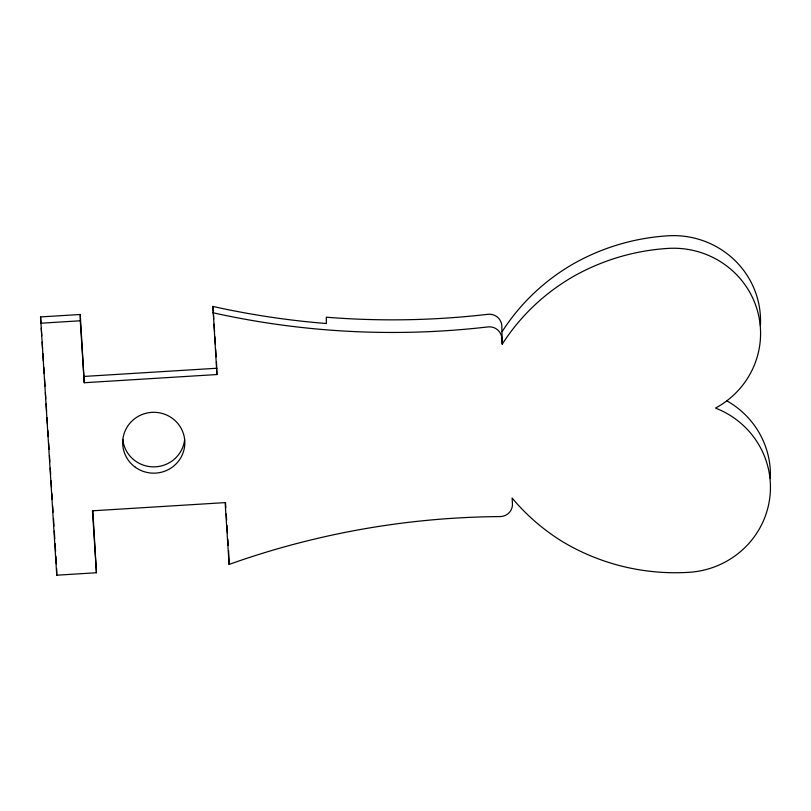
<?xml version="1.0" encoding="UTF-8"?>
<svg xmlns="http://www.w3.org/2000/svg" width="811" height="811" viewBox="0 0 811 811"><rect width="100%" height="100%" fill="white"/><g stroke="black" fill="none" stroke-linecap="round" stroke-linejoin="round"><path stroke-width="1.22" d="M92.849 510.818L96.438 572.748L56.74 575.202L40.55 316.929L80.248 314.486L84.243 382.731L216.912 374.54L216.486 361.939M40.57 323.234L80.269 320.781L80.248 314.486M84.222 376.426L216.892 368.245M96.438 572.748L92.464 510.808L225.134 502.617L229.097 564.415A809.763 792.935 -0.2 0 1 500.144 516.577A12.429 12.175 -0.2 0 0 512.451 503.641L512.096 498.025A208.691 204.362 -0.2 0 0 563.351 542.153A216.263 211.772 -0.2 0 0 688.904 572.323A87.01 85.206 -0.2 0 0 769.375 500.63A87.01 85.206 -0.2 0 0 715.525 408.085A87.01 85.206 -0.2 0 0 757.119 309.64A87.01 85.206 -0.2 0 0 668.112 248.409A216.263 211.772 -0.2 0 0 573.053 276.652A208.691 204.362 -0.2 0 0 502.222 344.188L501.796 325.627A12.429 12.175 -0.2 0 0 487.928 314.303A809.763 792.935 -0.2 0 1 326.326 317.213L326.346 323.518A809.763 792.935 -0.2 0 1 212.928 306.446L216.912 374.54M502.222 344.188L501.837 338.228A12.429 12.175 -0.2 0 0 487.969 326.914A809.763 792.935 -0.2 0 1 212.948 312.752M212.928 306.446L213.739 319.058M214.063 324.106L214.55 331.669M214.874 336.717L215.361 344.28M215.685 349.328L216.162 356.891M225.519 502.627L225.843 507.666M226.249 513.971L226.654 520.277M226.979 525.325L227.465 532.888M227.861 539.193L228.266 545.499M228.59 550.547L229.097 564.415M80.269 320.781L84.243 382.731M40.55 316.929L40.955 323.234M41.28 328.273L41.767 335.825M42.172 342.13L42.567 348.426M42.892 353.464L43.378 361.027M43.784 367.322L44.189 373.618M44.514 378.666L45 386.218M45.406 392.524L45.801 398.819M46.126 403.858L46.612 411.42M47.018 417.716L47.423 424.011M47.829 430.317L48.234 436.612M48.64 442.918L49.035 449.213M49.441 455.508L49.846 461.814M50.252 468.109L50.657 474.405M51.063 480.71L51.468 487.005M51.874 493.301L52.269 499.606M52.674 505.902L53.08 512.207M53.485 518.503L53.972 526.065M54.296 531.104L54.783 538.656M55.107 543.694L55.584 551.257M55.908 556.295L56.395 563.858M56.719 568.896L56.74 575.202M726.514 400.664A87.01 85.206 -0.2 0 1 770.328 478.49M502.181 331.577A208.691 204.362 -0.2 0 1 573.002 264.051A216.263 211.772 -0.2 0 1 668.071 235.798A87.01 85.206 -0.2 0 1 760.404 325.485M184.614 439.815A31.071 30.433 -0.2 0 1 153.512 466.862A31.071 30.433 -0.2 0 1 122.796 439.4M135.305 467.227A31.071 30.433 -0.2 0 0 184.634 446.121A31.071 30.433 -0.2 0 0 141.307 414.847A31.071 30.433 -0.2 0 0 135.305 467.227"/></g></svg>
